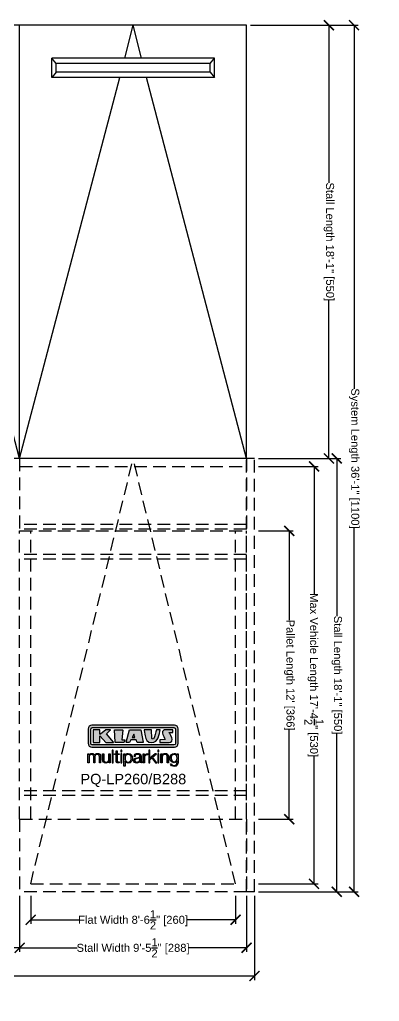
# Model space of a CAD drawing. Extents: x -210816 to 22943, y 10566 to 41486.
# Drawn here: x 20607.6 to 20787.3, y 20954.2 to 21444.8 of the extents above; entities that cross this region are included whole.
import ezdxf

# ---------------------------------------------------------------- set-up
doc = ezdxf.new("R2010")
doc.units = 0
doc.header["$MEASUREMENT"] = 0
doc.linetypes.add('DASHED', pattern=[0.2067, 0.1654, -0.0413])
doc.linetypes.add('HIDDEN', pattern=[9.525, 6.35, -3.175])
doc.layers.get('0').update_dxf_attribs({"linetype": 'CONTINUOUS'})
doc.layers.get('DEFPOINTS').update_dxf_attribs({"linetype": 'CONTINUOUS'})
for name, color, linetype in [('DIM', 6, 'CONTINUOUS'), ('KLAUS', 30, 'CONTINUOUS'), ('LOGO', 7, 'CONTINUOUS')]:
    doc.layers.add(name, color=color, linetype=linetype)
doc.styles.get("Standard").update_dxf_attribs({"font": 'arial.ttf'})
doc.dimstyles.get("Standard").update_dxf_attribs({"dimtxt": 5, "dimasz": 5, "dimexe": 2, "dimexo": 2, "dimgap": 0.09, "dimtad": 0, "dimtih": 1, "dimtoh": 1, "dimdec": 1, "dimzin": 0, "dimdsep": 46, "dimlunit": 4, "dimtxsty": 'Standard', "dimblk": 'ARCHTICK', "dimcen": -0.09, "dimadec": 0, "dimazin": 0, "dimtfac": 1, "dimtdec": 4, "dimtofl": 0, "dimtmove": 0, "dimatfit": 3, "dimldrblk": 'ARCHTICK', "dimfxl": 1, "dimtolj": 1, "dimtzin": 0, "dimarcsym": 0})

# ---------------------------------------------------------------- blocks, each defined once
blk = doc.blocks.new('KLAUS')
at = {"layer": 'LOGO'}
h = blk.add_hatch(color=8, dxfattribs=at)
h.dxf.hatch_style = 2
edge = h.paths.add_edge_path()
edge.add_spline(control_points=[(3.6, 29.09), (2.88, 29.09), (2.3, 28.51), (2.3, 27.8), (2.3, 27.8), (2.3, 16.11), (2.3, 16.11), (2.3, 15.39), (2.88, 14.81), (3.6, 14.81), (3.6, 14.81), (71.16, 14.81), (71.16, 14.81), (71.88, 14.81), (72.46, 15.39), (72.46, 16.11), (72.46, 16.11), (72.46, 27.8), (72.46, 27.8), (72.46, 28.51), (71.88, 29.09), (71.16, 29.09), (71.16, 29.09), (3.6, 29.09), (3.6, 29.09), (3.6, 29.09), (3.6, 29.09), (3.6, 29.09)], knot_values=[0, 0, 0, 0, 1, 1, 1, 2, 2, 2, 3, 3, 3, 4, 4, 4, 5, 5, 5, 6, 6, 6, 7, 7, 7, 8, 8, 8, 9, 9, 9, 9], degree=3, periodic=0)
edge = h.paths.add_edge_path()
edge.add_spline(control_points=[(3.35, 31.23), (3.35, 31.23), (71.47, 31.23), (71.47, 31.23), (73.26, 31.23), (74.71, 29.77), (74.71, 27.99), (74.71, 27.99), (74.71, 16.17), (74.71, 16.17), (74.71, 14.38), (73.26, 12.93), (71.47, 12.93), (71.47, 12.93), (3.35, 12.93), (3.35, 12.93), (1.56, 12.93), (0.11, 14.38), (0.11, 16.17), (0.11, 16.17), (0.11, 27.99), (0.11, 27.99), (0.11, 29.77), (1.56, 31.23), (3.35, 31.23), (3.35, 31.23), (3.35, 31.23), (3.35, 31.23)], knot_values=[0, 0, 0, 0, 1, 1, 1, 2, 2, 2, 3, 3, 3, 4, 4, 4, 5, 5, 5, 6, 6, 6, 7, 7, 7, 8, 8, 8, 9, 9, 9, 9], degree=3, periodic=0)
h = blk.add_hatch(color=8, dxfattribs=at)
h.dxf.hatch_style = 2
edge = h.paths.add_edge_path()
edge.add_spline(control_points=[(4.5, 27.33), (4.5, 27.33), (9.7, 27.33), (9.7, 27.33), (9.84, 27.33), (9.96, 27.22), (9.96, 27.08), (9.96, 27.08), (9.96, 23.69), (9.96, 23.69), (9.96, 23.69), (9.94, 23.64), (10.04, 23.59), (10.14, 23.53), (10.2, 23.57), (10.2, 23.57), (10.2, 23.57), (10.51, 23.75), (10.51, 23.75), (10.51, 23.75), (14.94, 27.33), (14.94, 27.33), (14.94, 27.33), (18.41, 27.33), (18.41, 27.33), (18.41, 27.33), (18.49, 27.33), (18.56, 27.2), (18.65, 27.04), (18.53, 26.91), (18.53, 26.91), (18.53, 26.91), (15.49, 24.11), (15.49, 24.11), (15.49, 24.11), (21.14, 17.06), (21.14, 17.06), (21.14, 17.06), (21.13, 16.91), (21.13, 16.91), (21.08, 16.84), (20.99, 16.82), (20.99, 16.82), (20.99, 16.82), (14.7, 16.82), (14.7, 16.82), (14.7, 16.82), (10.26, 22.17), (10.26, 22.17), (10.26, 22.17), (10.19, 22.24), (10.08, 22.21), (9.97, 22.18), (9.96, 22.11), (9.96, 22.11), (9.96, 22.11), (9.96, 17.08), (9.96, 17.08), (9.96, 16.94), (9.84, 16.82), (9.7, 16.82), (9.7, 16.82), (4.5, 16.82), (4.5, 16.82), (4.36, 16.82), (4.25, 16.94), (4.25, 17.08), (4.25, 17.08), (4.25, 27.08), (4.25, 27.08), (4.25, 27.22), (4.36, 27.33), (4.5, 27.33), (4.5, 27.33), (4.5, 27.33), (4.5, 27.33)], knot_values=[0, 0, 0, 0, 1, 1, 1, 2, 2, 2, 3, 3, 3, 4, 4, 4, 5, 5, 5, 6, 6, 6, 7, 7, 7, 8, 8, 8, 9, 9, 9, 10, 10, 10, 11, 11, 11, 12, 12, 12, 13, 13, 13, 14, 14, 14, 15, 15, 15, 16, 16, 16, 17, 17, 17, 18, 18, 18, 19, 19, 19, 20, 20, 20, 21, 21, 21, 22, 22, 22, 23, 23, 23, 24, 24, 24, 25, 25, 25, 25], degree=3, periodic=0)
h = blk.add_hatch(color=8, dxfattribs=at)
h.dxf.hatch_style = 2
h.paths.add_polyline_path([(22.42, 17.06), (21.97, 27.15), (22.24, 27.33), (28.55, 27.33), (28.86, 26.97), (28.01, 19.08), (30.26, 19.07), (30.44, 18.95), (30.08, 16.95), (29.49, 16.82), (22.6, 16.82)])
h = blk.add_hatch(color=8, dxfattribs=at)
h.paths.add_polyline_path([(36.52, 21.01), (38.93, 21.01), (37.87, 23.57)])
h.paths.add_polyline_path([(34.52, 27.33), (43.65, 27.33), (45.76, 16.94), (45.57, 16.82), (40.83, 16.82), (39.89, 18.95), (35.42, 18.95), (34.27, 16.82), (31.78, 16.82), (31.66, 17)])
h = blk.add_hatch(color=8, dxfattribs=at)
h.dxf.hatch_style = 2
edge = h.paths.add_edge_path()
edge.add_spline(control_points=[(52.69, 27.32), (52.69, 27.32), (52.88, 20.14), (52.88, 20.14), (53.01, 19.89), (53.2, 19.77), (53.43, 19.71), (53.91, 19.59), (54.43, 19.57), (54.64, 20.03), (55.23, 21.34), (56.27, 25.45), (56.6, 27.33), (56.6, 27.33), (59.77, 27.33), (59.77, 27.33), (58.77, 23.9), (58.56, 16.82), (52.63, 16.76), (48.72, 16.72), (48.01, 19.35), (47.27, 22.24), (46.89, 23.68), (46.54, 27.33), (46.54, 27.33), (46.54, 27.33), (52.69, 27.32), (52.69, 27.32), (52.69, 27.32), (52.69, 27.32), (52.69, 27.32)], knot_values=[0, 0, 0, 0, 1, 1, 1, 2, 2, 2, 3, 3, 3, 4, 4, 4, 5, 5, 5, 6, 6, 6, 7, 7, 7, 8, 8, 8, 9, 9, 9, 10, 10, 10, 10], degree=3, periodic=0)
h = blk.add_hatch(color=8, dxfattribs=at)
h.dxf.hatch_style = 2
edge = h.paths.add_edge_path()
edge.add_spline(control_points=[(64.46, 27.33), (64.46, 27.33), (70.31, 27.33), (70.31, 27.33), (70.31, 26.52), (70.31, 26.02), (70.31, 25.12), (70.31, 25.12), (67.3, 25.12), (67.3, 25.12), (67.24, 25.04), (67.25, 25.11), (67.25, 24.91), (67.25, 24.88), (69.73, 20.38), (69.73, 19.57), (69.73, 16.4), (67.22, 16.81), (65.9, 16.82), (65.9, 16.82), (59.59, 16.82), (59.59, 16.82), (59.59, 17.76), (59.59, 18.23), (59.59, 19.14), (59.59, 19.14), (63.75, 19.14), (63.75, 19.14), (63.82, 19.22), (63.81, 19.11), (63.81, 19.31), (63.81, 20.32), (61.58, 23.06), (61.58, 24.63), (61.58, 26.33), (62.83, 27.34), (64.46, 27.33), (64.46, 27.33), (64.46, 27.33), (64.46, 27.33)], knot_values=[0, 0, 0, 0, 1, 1, 1, 2, 2, 2, 3, 3, 3, 4, 4, 4, 5, 5, 5, 6, 6, 6, 7, 7, 7, 8, 8, 8, 9, 9, 9, 10, 10, 10, 11, 11, 11, 12, 12, 12, 13, 13, 13, 13], degree=3, periodic=0)
h = blk.add_hatch(color=30, dxfattribs=at)
h.dxf.hatch_style = 2
h.paths.add_polyline_path([(20.07, 0), (20.99, 0), (20.99, 10.45), (20.07, 10.45)])
h = blk.add_hatch(color=30, dxfattribs=at)
h.dxf.hatch_style = 2
edge = h.paths.add_edge_path()
edge.add_spline(control_points=[(24.22, 9.82), (24.22, 9.82), (23.3, 9.82), (23.3, 9.82), (23.3, 9.82), (23.3, 7.55), (23.3, 7.55), (23.3, 7.55), (21.98, 7.55), (21.98, 7.55), (21.98, 7.55), (21.98, 6.78), (21.98, 6.78), (21.98, 6.78), (23.3, 6.78), (23.3, 6.78), (23.3, 6.78), (23.3, 1.61), (23.3, 1.61), (23.28, 0.32), (23.71, -0.09), (24.94, -0.09), (25.22, -0.09), (25.48, -0.06), (25.76, -0.06), (25.76, -0.06), (25.76, 0.73), (25.76, 0.73), (25.5, 0.7), (25.23, 0.69), (24.97, 0.69), (24.31, 0.73), (24.22, 1.08), (24.22, 1.68), (24.22, 1.68), (24.22, 6.78), (24.22, 6.78), (24.22, 6.78), (25.76, 6.78), (25.76, 6.78), (25.76, 6.78), (25.76, 7.55), (25.76, 7.55), (25.76, 7.55), (24.22, 7.55), (24.22, 7.55), (24.22, 7.55), (24.22, 9.82), (24.22, 9.82), (24.22, 9.82), (24.22, 9.82), (24.22, 9.82)], knot_values=[0, 0, 0, 0, 1, 1, 1, 2, 2, 2, 3, 3, 3, 4, 4, 4, 5, 5, 5, 6, 6, 6, 7, 7, 7, 8, 8, 8, 9, 9, 9, 10, 10, 10, 11, 11, 11, 12, 12, 12, 13, 13, 13, 14, 14, 14, 15, 15, 15, 16, 16, 16, 17, 17, 17, 17], degree=3, periodic=0)
h = blk.add_hatch(color=30, dxfattribs=at)
h.paths.add_polyline_path([(27.1, 0), (28.03, 0), (28.03, 7.55), (27.1, 7.55)])
h.paths.add_polyline_path([(27.1, 8.98), (28.03, 8.98), (28.03, 10.45), (27.1, 10.45)])
h = blk.add_hatch(color=30, dxfattribs=at)
h.dxf.hatch_style = 2
h.paths.add_polyline_path([(50.4, 0), (51.32, 0), (51.32, 2.87), (52.82, 4.11), (55.8, 0), (56.96, 0), (53.52, 4.76), (56.74, 7.55), (55.51, 7.55), (51.32, 3.89), (51.32, 10.45), (50.4, 10.45)])
h = blk.add_hatch(color=30, dxfattribs=at)
h.paths.add_polyline_path([(57.74, 0), (58.66, 0), (58.66, 7.55), (57.74, 7.55)])
h.paths.add_polyline_path([(57.74, 8.98), (58.66, 8.98), (58.66, 10.45), (57.74, 10.45)])
h = blk.add_hatch(color=30, dxfattribs=at)
h.dxf.hatch_style = 2
edge = h.paths.add_edge_path()
edge.add_spline(control_points=[(0, 0), (0, 0), (0.92, 0), (0.92, 0), (0.92, 0), (0.92, 4.22), (0.92, 4.22), (0.94, 5.8), (1.58, 7), (3.18, 7), (4.35, 7), (4.77, 6.15), (4.76, 5.12), (4.76, 5.12), (4.76, 0), (4.76, 0), (4.76, 0), (5.68, 0), (5.68, 0), (5.68, 0), (5.68, 4.27), (5.68, 4.27), (5.68, 5.68), (6.14, 7), (7.73, 7), (9.05, 7), (9.52, 6.32), (9.52, 5.08), (9.52, 5.08), (9.52, 0), (9.52, 0), (9.52, 0), (10.44, 0), (10.44, 0), (10.44, 0), (10.44, 5.12), (10.44, 5.12), (10.44, 6.91), (9.59, 7.77), (7.94, 7.77), (6.94, 7.77), (5.99, 7.29), (5.54, 6.3), (5.26, 7.29), (4.36, 7.77), (3.37, 7.77), (2.17, 7.77), (1.38, 7.19), (0.89, 6.28), (0.89, 6.28), (0.85, 6.28), (0.85, 6.28), (0.85, 6.28), (0.85, 7.55), (0.85, 7.55), (0.85, 7.55), (0, 7.55), (0, 7.55), (0, 7.55), (0, 0), (0, 0), (0, 0), (0, 0), (0, 0)], knot_values=[0, 0, 0, 0, 1, 1, 1, 2, 2, 2, 3, 3, 3, 4, 4, 4, 5, 5, 5, 6, 6, 6, 7, 7, 7, 8, 8, 8, 9, 9, 9, 10, 10, 10, 11, 11, 11, 12, 12, 12, 13, 13, 13, 14, 14, 14, 15, 15, 15, 16, 16, 16, 17, 17, 17, 18, 18, 18, 19, 19, 19, 20, 20, 20, 21, 21, 21, 21], degree=3, periodic=0)
h = blk.add_hatch(color=30, dxfattribs=at)
h.dxf.hatch_style = 2
edge = h.paths.add_edge_path()
edge.add_spline(control_points=[(18.31, 7.55), (18.31, 7.55), (17.39, 7.55), (17.39, 7.55), (17.39, 7.55), (17.39, 3.59), (17.39, 3.59), (17.39, 2.05), (16.7, 0.56), (15.12, 0.56), (13.66, 0.56), (13.15, 1.27), (13.1, 2.64), (13.1, 2.64), (13.1, 7.55), (13.1, 7.55), (13.1, 7.55), (12.18, 7.55), (12.18, 7.55), (12.18, 7.55), (12.18, 2.65), (12.18, 2.65), (12.18, 0.89), (12.93, -0.22), (14.83, -0.22), (15.96, -0.22), (16.95, 0.35), (17.44, 1.36), (17.44, 1.36), (17.47, 1.36), (17.47, 1.36), (17.47, 1.36), (17.47, 0), (17.47, 0), (17.47, 0), (18.31, 0), (18.31, 0), (18.31, 0), (18.31, 7.55), (18.31, 7.55), (18.31, 7.55), (18.31, 7.55), (18.31, 7.55)], knot_values=[0, 0, 0, 0, 1, 1, 1, 2, 2, 2, 3, 3, 3, 4, 4, 4, 5, 5, 5, 6, 6, 6, 7, 7, 7, 8, 8, 8, 9, 9, 9, 10, 10, 10, 11, 11, 11, 12, 12, 12, 13, 13, 13, 14, 14, 14, 14], degree=3, periodic=0)
h = blk.add_hatch(color=30, dxfattribs=at)
edge = h.paths.add_edge_path()
edge.add_spline(control_points=[(35.84, 3.78), (35.84, 2.21), (35.12, 0.56), (33.37, 0.56), (31.4, 0.56), (30.72, 2.21), (30.72, 3.78), (30.72, 5.49), (31.33, 7), (33.37, 7), (35.12, 7), (35.84, 5.34), (35.84, 3.78), (35.84, 3.78), (35.84, 3.78), (35.84, 3.78)], knot_values=[0, 0, 0, 0, 1, 1, 1, 2, 2, 2, 3, 3, 3, 4, 4, 4, 5, 5, 5, 5], degree=3, periodic=0)
edge = h.paths.add_edge_path()
edge.add_spline(control_points=[(29.79, -2.8), (29.79, -2.8), (30.72, -2.8), (30.72, -2.8), (30.72, -2.8), (30.72, 1.43), (30.72, 1.43), (30.72, 1.43), (30.74, 1.43), (30.74, 1.43), (31.14, 0.35), (32.24, -0.22), (33.37, -0.22), (35.66, -0.22), (36.76, 1.64), (36.76, 3.78), (36.76, 5.91), (35.66, 7.77), (33.37, 7.77), (32.15, 7.77), (31.1, 7.14), (30.67, 6.12), (30.67, 6.12), (30.64, 6.12), (30.64, 6.12), (30.64, 6.12), (30.64, 7.55), (30.64, 7.55), (30.64, 7.55), (29.79, 7.55), (29.79, 7.55), (29.79, 7.55), (29.79, -2.8), (29.79, -2.8), (29.79, -2.8), (29.79, -2.8), (29.79, -2.8)], knot_values=[0, 0, 0, 0, 1, 1, 1, 2, 2, 2, 3, 3, 3, 4, 4, 4, 5, 5, 5, 6, 6, 6, 7, 7, 7, 8, 8, 8, 9, 9, 9, 10, 10, 10, 11, 11, 11, 12, 12, 12, 12], degree=3, periodic=0)
h = blk.add_hatch(color=30, dxfattribs=at)
edge = h.paths.add_edge_path()
edge.add_spline(control_points=[(43.03, 2.93), (43.04, 1.45), (41.8, 0.56), (40.39, 0.56), (39.53, 0.56), (38.71, 1.13), (38.71, 2.05), (38.71, 3.53), (40.66, 3.51), (42.22, 3.79), (42.47, 3.84), (42.88, 3.91), (43, 4.13), (43, 4.13), (43.03, 4.13), (43.03, 4.13), (43.03, 4.13), (43.03, 2.93), (43.03, 2.93), (43.03, 2.93), (43.03, 2.93), (43.03, 2.93)], knot_values=[0, 0, 0, 0, 1, 1, 1, 2, 2, 2, 3, 3, 3, 4, 4, 4, 5, 5, 5, 6, 6, 6, 7, 7, 7, 7], degree=3, periodic=0)
edge = h.paths.add_edge_path()
edge.add_spline(control_points=[(39.03, 5.24), (39.06, 6.47), (39.91, 7), (41.05, 7), (42.14, 7), (43.03, 6.69), (43.03, 5.45), (43.03, 4.61), (42.6, 4.51), (41.84, 4.42), (39.85, 4.19), (37.79, 4.11), (37.79, 1.99), (37.79, 0.47), (38.93, -0.22), (40.32, -0.22), (41.77, -0.22), (42.43, 0.34), (43.07, 1.32), (43.07, 1.32), (43.1, 1.32), (43.1, 1.32), (43.1, 0.53), (43.25, 0), (44.19, 0), (44.43, 0), (44.58, 0.01), (44.79, 0.06), (44.79, 0.06), (44.79, 0.83), (44.79, 0.83), (44.71, 0.81), (44.6, 0.78), (44.49, 0.78), (44.13, 0.78), (43.95, 0.98), (43.95, 1.33), (43.95, 1.33), (43.95, 5.34), (43.95, 5.34), (43.95, 7.36), (42.5, 7.77), (41.17, 7.77), (39.44, 7.77), (38.2, 7.01), (38.11, 5.24), (38.11, 5.24), (39.03, 5.24), (39.03, 5.24), (39.03, 5.24), (39.03, 5.24), (39.03, 5.24)], knot_values=[0, 0, 0, 0, 1, 1, 1, 2, 2, 2, 3, 3, 3, 4, 4, 4, 5, 5, 5, 6, 6, 6, 7, 7, 7, 8, 8, 8, 9, 9, 9, 10, 10, 10, 11, 11, 11, 12, 12, 12, 13, 13, 13, 14, 14, 14, 15, 15, 15, 16, 16, 16, 17, 17, 17, 17], degree=3, periodic=0)
h = blk.add_hatch(color=30, dxfattribs=at)
h.dxf.hatch_style = 2
edge = h.paths.add_edge_path()
edge.add_spline(control_points=[(45.79, 0), (45.79, 0), (46.71, 0), (46.71, 0), (46.71, 0), (46.71, 4.03), (46.71, 4.03), (46.71, 5.59), (47.85, 6.82), (49.52, 6.73), (49.52, 6.73), (49.52, 7.66), (49.52, 7.66), (48.16, 7.72), (47.14, 7), (46.67, 5.78), (46.67, 5.78), (46.64, 5.78), (46.64, 5.78), (46.64, 5.78), (46.64, 7.55), (46.64, 7.55), (46.64, 7.55), (45.79, 7.55), (45.79, 7.55), (45.79, 7.55), (45.79, 0), (45.79, 0), (45.79, 0), (45.79, 0), (45.79, 0)], knot_values=[0, 0, 0, 0, 1, 1, 1, 2, 2, 2, 3, 3, 3, 4, 4, 4, 5, 5, 5, 6, 6, 6, 7, 7, 7, 8, 8, 8, 9, 9, 9, 10, 10, 10, 10], degree=3, periodic=0)
h = blk.add_hatch(color=30, dxfattribs=at)
h.dxf.hatch_style = 2
edge = h.paths.add_edge_path()
edge.add_spline(control_points=[(60.41, 0), (60.41, 0), (61.33, 0), (61.33, 0), (61.33, 0), (61.33, 4.41), (61.33, 4.41), (61.36, 5.89), (62.24, 7), (63.7, 7), (65.2, 7), (65.62, 6.02), (65.62, 4.71), (65.62, 4.71), (65.62, 0), (65.62, 0), (65.62, 0), (66.54, 0), (66.54, 0), (66.54, 0), (66.54, 4.86), (66.54, 4.86), (66.54, 6.66), (65.9, 7.77), (63.78, 7.77), (62.71, 7.77), (61.7, 7.16), (61.36, 6.25), (61.36, 6.25), (61.33, 6.25), (61.33, 6.25), (61.33, 6.25), (61.33, 7.55), (61.33, 7.55), (61.33, 7.55), (60.41, 7.55), (60.41, 7.55), (60.41, 7.55), (60.41, 0), (60.41, 0), (60.41, 0), (60.41, 0), (60.41, 0)], knot_values=[0, 0, 0, 0, 1, 1, 1, 2, 2, 2, 3, 3, 3, 4, 4, 4, 5, 5, 5, 6, 6, 6, 7, 7, 7, 8, 8, 8, 9, 9, 9, 10, 10, 10, 11, 11, 11, 12, 12, 12, 13, 13, 13, 14, 14, 14, 14], degree=3, periodic=0)
h = blk.add_hatch(color=30, dxfattribs=at)
edge = h.paths.add_edge_path()
edge.add_spline(control_points=[(71.32, 0.86), (69.62, 0.86), (68.83, 2.34), (68.83, 3.86), (68.83, 5.43), (69.56, 7), (71.32, 7), (73.06, 7), (73.75, 5.34), (73.75, 3.86), (73.75, 2.33), (72.91, 0.86), (71.32, 0.86), (71.32, 0.86), (71.32, 0.86), (71.32, 0.86)], knot_values=[0, 0, 0, 0, 1, 1, 1, 2, 2, 2, 3, 3, 3, 4, 4, 4, 5, 5, 5, 5], degree=3, periodic=0)
edge = h.paths.add_edge_path()
edge.add_spline(control_points=[(74.67, 7.55), (74.67, 7.55), (73.75, 7.55), (73.75, 7.55), (73.75, 7.55), (73.75, 6.25), (73.75, 6.25), (73.75, 6.25), (73.72, 6.25), (73.72, 6.25), (73.35, 7.09), (72.41, 7.77), (71.32, 7.77), (69.13, 7.77), (67.9, 6.05), (67.9, 3.97), (67.9, 1.82), (68.9, 0.09), (71.32, 0.09), (72.4, 0.09), (73.29, 0.72), (73.72, 1.64), (73.72, 1.64), (73.75, 1.64), (73.75, 1.64), (73.75, 1.64), (73.75, 0.61), (73.75, 0.61), (73.75, -1.23), (73.01, -2.24), (71.32, -2.24), (70.29, -2.24), (69.31, -1.85), (69.1, -0.73), (69.1, -0.73), (68.18, -0.73), (68.18, -0.73), (68.31, -2.34), (69.81, -3.02), (71.32, -3.02), (73.79, -3.02), (74.65, -1.64), (74.67, 0.61), (74.67, 0.61), (74.67, 7.55), (74.67, 7.55), (74.67, 7.55), (74.67, 7.55), (74.67, 7.55)], knot_values=[0, 0, 0, 0, 1, 1, 1, 2, 2, 2, 3, 3, 3, 4, 4, 4, 5, 5, 5, 6, 6, 6, 7, 7, 7, 8, 8, 8, 9, 9, 9, 10, 10, 10, 11, 11, 11, 12, 12, 12, 13, 13, 13, 14, 14, 14, 15, 15, 15, 16, 16, 16, 16], degree=3, periodic=0)
for points in [[(22.42, 17.06), (21.97, 27.15), (22.24, 27.33), (28.55, 27.33), (28.86, 26.97), (28.01, 19.08), (30.26, 19.07), (30.44, 18.95), (30.08, 16.95), (29.49, 16.82), (22.6, 16.82), (22.42, 17.06), (22.42, 17.06)], [(34.52, 27.33), (43.65, 27.33), (45.76, 16.94), (45.57, 16.82), (40.83, 16.82), (39.89, 18.95), (35.42, 18.95), (34.27, 16.82), (31.78, 16.82), (31.66, 17), (34.52, 27.33), (34.52, 27.33)], [(36.52, 21.01), (38.93, 21.01), (37.87, 23.57), (36.52, 21.01), (36.52, 21.01)], [(20.07, 0), (20.99, 0), (20.99, 10.45), (20.07, 10.45), (20.07, 0), (20.07, 0)], [(27.1, 8.98), (28.03, 8.98), (28.03, 10.45), (27.1, 10.45), (27.1, 8.98), (27.1, 8.98)], [(50.4, 0), (51.32, 0), (51.32, 2.87), (52.82, 4.11), (55.8, 0), (56.96, 0), (53.52, 4.76), (56.74, 7.55), (55.51, 7.55), (51.32, 3.89), (51.32, 10.45), (50.4, 10.45), (50.4, 0), (50.4, 0)], [(57.74, 8.98), (58.66, 8.98), (58.66, 10.45), (57.74, 10.45), (57.74, 8.98), (57.74, 8.98)], [(27.1, 0), (28.03, 0), (28.03, 7.55), (27.1, 7.55), (27.1, 0), (27.1, 0)], [(57.74, 0), (58.66, 0), (58.66, 7.55), (57.74, 7.55), (57.74, 0), (57.74, 0)]]:
    blk.add_lwpolyline(points, dxfattribs=at)
for points, knots in [([(3.35, 31.23), (3.35, 31.23), (71.47, 31.23), (71.47, 31.23), (73.26, 31.23), (74.71, 29.77), (74.71, 27.99), (74.71, 27.99), (74.71, 16.17), (74.71, 16.17), (74.71, 14.38), (73.26, 12.93), (71.47, 12.93), (71.47, 12.93), (3.35, 12.93), (3.35, 12.93), (1.56, 12.93), (0.11, 14.38), (0.11, 16.17), (0.11, 16.17), (0.11, 27.99), (0.11, 27.99), (0.11, 29.77), (1.56, 31.23), (3.35, 31.23), (3.35, 31.23), (3.35, 31.23), (3.35, 31.23)], [0, 0, 0, 0, 1, 1, 1, 2, 2, 2, 3, 3, 3, 4, 4, 4, 5, 5, 5, 6, 6, 6, 7, 7, 7, 8, 8, 8, 9, 9, 9, 9]), ([(3.6, 29.09), (2.88, 29.09), (2.3, 28.51), (2.3, 27.8), (2.3, 27.8), (2.3, 16.11), (2.3, 16.11), (2.3, 15.39), (2.88, 14.81), (3.6, 14.81), (3.6, 14.81), (71.16, 14.81), (71.16, 14.81), (71.88, 14.81), (72.46, 15.39), (72.46, 16.11), (72.46, 16.11), (72.46, 27.8), (72.46, 27.8), (72.46, 28.51), (71.88, 29.09), (71.16, 29.09), (71.16, 29.09), (3.6, 29.09), (3.6, 29.09), (3.6, 29.09), (3.6, 29.09), (3.6, 29.09)], [0, 0, 0, 0, 1, 1, 1, 2, 2, 2, 3, 3, 3, 4, 4, 4, 5, 5, 5, 6, 6, 6, 7, 7, 7, 8, 8, 8, 9, 9, 9, 9]), ([(4.5, 27.33), (4.5, 27.33), (9.7, 27.33), (9.7, 27.33), (9.84, 27.33), (9.96, 27.22), (9.96, 27.08), (9.96, 27.08), (9.96, 23.69), (9.96, 23.69), (9.96, 23.69), (9.94, 23.64), (10.04, 23.59), (10.14, 23.53), (10.2, 23.57), (10.2, 23.57), (10.2, 23.57), (10.51, 23.75), (10.51, 23.75), (10.51, 23.75), (14.94, 27.33), (14.94, 27.33), (14.94, 27.33), (18.41, 27.33), (18.41, 27.33), (18.41, 27.33), (18.49, 27.33), (18.56, 27.2), (18.65, 27.04), (18.53, 26.91), (18.53, 26.91), (18.53, 26.91), (15.49, 24.11), (15.49, 24.11), (15.49, 24.11), (21.14, 17.06), (21.14, 17.06), (21.14, 17.06), (21.13, 16.91), (21.13, 16.91), (21.08, 16.84), (20.99, 16.82), (20.99, 16.82), (20.99, 16.82), (14.7, 16.82), (14.7, 16.82), (14.7, 16.82), (10.26, 22.17), (10.26, 22.17), (10.26, 22.17), (10.19, 22.24), (10.08, 22.21), (9.97, 22.18), (9.96, 22.11), (9.96, 22.11), (9.96, 22.11), (9.96, 17.08), (9.96, 17.08), (9.96, 16.94), (9.84, 16.82), (9.7, 16.82), (9.7, 16.82), (4.5, 16.82), (4.5, 16.82), (4.36, 16.82), (4.25, 16.94), (4.25, 17.08), (4.25, 17.08), (4.25, 27.08), (4.25, 27.08), (4.25, 27.22), (4.36, 27.33), (4.5, 27.33), (4.5, 27.33), (4.5, 27.33), (4.5, 27.33)], [0, 0, 0, 0, 1, 1, 1, 2, 2, 2, 3, 3, 3, 4, 4, 4, 5, 5, 5, 6, 6, 6, 7, 7, 7, 8, 8, 8, 9, 9, 9, 10, 10, 10, 11, 11, 11, 12, 12, 12, 13, 13, 13, 14, 14, 14, 15, 15, 15, 16, 16, 16, 17, 17, 17, 18, 18, 18, 19, 19, 19, 20, 20, 20, 21, 21, 21, 22, 22, 22, 23, 23, 23, 24, 24, 24, 25, 25, 25, 25]), ([(52.69, 27.32), (52.69, 27.32), (52.88, 20.14), (52.88, 20.14), (53.01, 19.89), (53.2, 19.77), (53.43, 19.71), (53.91, 19.59), (54.43, 19.57), (54.64, 20.03), (55.23, 21.34), (56.27, 25.45), (56.6, 27.33), (56.6, 27.33), (59.77, 27.33), (59.77, 27.33), (58.77, 23.9), (58.56, 16.82), (52.63, 16.76), (48.72, 16.72), (48.01, 19.35), (47.27, 22.24), (46.89, 23.68), (46.54, 27.33), (46.54, 27.33), (46.54, 27.33), (52.69, 27.32), (52.69, 27.32), (52.69, 27.32), (52.69, 27.32), (52.69, 27.32)], [0, 0, 0, 0, 1, 1, 1, 2, 2, 2, 3, 3, 3, 4, 4, 4, 5, 5, 5, 6, 6, 6, 7, 7, 7, 8, 8, 8, 9, 9, 9, 10, 10, 10, 10]), ([(64.46, 27.33), (64.46, 27.33), (70.31, 27.33), (70.31, 27.33), (70.31, 26.52), (70.31, 26.02), (70.31, 25.12), (70.31, 25.12), (67.3, 25.12), (67.3, 25.12), (67.24, 25.04), (67.25, 25.11), (67.25, 24.91), (67.25, 24.88), (69.73, 20.38), (69.73, 19.57), (69.73, 16.4), (67.22, 16.81), (65.9, 16.82), (65.9, 16.82), (59.59, 16.82), (59.59, 16.82), (59.59, 17.76), (59.59, 18.23), (59.59, 19.14), (59.59, 19.14), (63.75, 19.14), (63.75, 19.14), (63.82, 19.22), (63.81, 19.11), (63.81, 19.31), (63.81, 20.32), (61.58, 23.06), (61.58, 24.63), (61.58, 26.33), (62.83, 27.34), (64.46, 27.33), (64.46, 27.33), (64.46, 27.33), (64.46, 27.33)], [0, 0, 0, 0, 1, 1, 1, 2, 2, 2, 3, 3, 3, 4, 4, 4, 5, 5, 5, 6, 6, 6, 7, 7, 7, 8, 8, 8, 9, 9, 9, 10, 10, 10, 11, 11, 11, 12, 12, 12, 13, 13, 13, 13]), ([(24.22, 9.82), (24.22, 9.82), (23.3, 9.82), (23.3, 9.82), (23.3, 9.82), (23.3, 7.55), (23.3, 7.55), (23.3, 7.55), (21.98, 7.55), (21.98, 7.55), (21.98, 7.55), (21.98, 6.78), (21.98, 6.78), (21.98, 6.78), (23.3, 6.78), (23.3, 6.78), (23.3, 6.78), (23.3, 1.61), (23.3, 1.61), (23.28, 0.32), (23.71, -0.09), (24.94, -0.09), (25.22, -0.09), (25.48, -0.06), (25.76, -0.06), (25.76, -0.06), (25.76, 0.73), (25.76, 0.73), (25.5, 0.7), (25.23, 0.69), (24.97, 0.69), (24.31, 0.73), (24.22, 1.08), (24.22, 1.68), (24.22, 1.68), (24.22, 6.78), (24.22, 6.78), (24.22, 6.78), (25.76, 6.78), (25.76, 6.78), (25.76, 6.78), (25.76, 7.55), (25.76, 7.55), (25.76, 7.55), (24.22, 7.55), (24.22, 7.55), (24.22, 7.55), (24.22, 9.82), (24.22, 9.82), (24.22, 9.82), (24.22, 9.82), (24.22, 9.82)], [0, 0, 0, 0, 1, 1, 1, 2, 2, 2, 3, 3, 3, 4, 4, 4, 5, 5, 5, 6, 6, 6, 7, 7, 7, 8, 8, 8, 9, 9, 9, 10, 10, 10, 11, 11, 11, 12, 12, 12, 13, 13, 13, 14, 14, 14, 15, 15, 15, 16, 16, 16, 17, 17, 17, 17]), ([(0, 0), (0, 0), (0.92, 0), (0.92, 0), (0.92, 0), (0.92, 4.22), (0.92, 4.22), (0.94, 5.8), (1.58, 7), (3.18, 7), (4.35, 7), (4.77, 6.15), (4.76, 5.12), (4.76, 5.12), (4.76, 0), (4.76, 0), (4.76, 0), (5.68, 0), (5.68, 0), (5.68, 0), (5.68, 4.27), (5.68, 4.27), (5.68, 5.68), (6.14, 7), (7.73, 7), (9.05, 7), (9.52, 6.32), (9.52, 5.08), (9.52, 5.08), (9.52, 0), (9.52, 0), (9.52, 0), (10.44, 0), (10.44, 0), (10.44, 0), (10.44, 5.12), (10.44, 5.12), (10.44, 6.91), (9.59, 7.77), (7.94, 7.77), (6.94, 7.77), (5.99, 7.29), (5.54, 6.3), (5.26, 7.29), (4.36, 7.77), (3.37, 7.77), (2.17, 7.77), (1.38, 7.19), (0.89, 6.28), (0.89, 6.28), (0.85, 6.28), (0.85, 6.28), (0.85, 6.28), (0.85, 7.55), (0.85, 7.55), (0.85, 7.55), (0, 7.55), (0, 7.55), (0, 7.55), (0, 0), (0, 0), (0, 0), (0, 0), (0, 0)], [0, 0, 0, 0, 1, 1, 1, 2, 2, 2, 3, 3, 3, 4, 4, 4, 5, 5, 5, 6, 6, 6, 7, 7, 7, 8, 8, 8, 9, 9, 9, 10, 10, 10, 11, 11, 11, 12, 12, 12, 13, 13, 13, 14, 14, 14, 15, 15, 15, 16, 16, 16, 17, 17, 17, 18, 18, 18, 19, 19, 19, 20, 20, 20, 21, 21, 21, 21]), ([(18.31, 7.55), (18.31, 7.55), (17.39, 7.55), (17.39, 7.55), (17.39, 7.55), (17.39, 3.59), (17.39, 3.59), (17.39, 2.05), (16.7, 0.56), (15.12, 0.56), (13.66, 0.56), (13.15, 1.27), (13.1, 2.64), (13.1, 2.64), (13.1, 7.55), (13.1, 7.55), (13.1, 7.55), (12.18, 7.55), (12.18, 7.55), (12.18, 7.55), (12.18, 2.65), (12.18, 2.65), (12.18, 0.89), (12.93, -0.22), (14.83, -0.22), (15.96, -0.22), (16.95, 0.35), (17.44, 1.36), (17.44, 1.36), (17.47, 1.36), (17.47, 1.36), (17.47, 1.36), (17.47, 0), (17.47, 0), (17.47, 0), (18.31, 0), (18.31, 0), (18.31, 0), (18.31, 7.55), (18.31, 7.55), (18.31, 7.55), (18.31, 7.55), (18.31, 7.55)], [0, 0, 0, 0, 1, 1, 1, 2, 2, 2, 3, 3, 3, 4, 4, 4, 5, 5, 5, 6, 6, 6, 7, 7, 7, 8, 8, 8, 9, 9, 9, 10, 10, 10, 11, 11, 11, 12, 12, 12, 13, 13, 13, 14, 14, 14, 14]), ([(29.79, -2.8), (29.79, -2.8), (30.72, -2.8), (30.72, -2.8), (30.72, -2.8), (30.72, 1.43), (30.72, 1.43), (30.72, 1.43), (30.74, 1.43), (30.74, 1.43), (31.14, 0.35), (32.24, -0.22), (33.37, -0.22), (35.66, -0.22), (36.76, 1.64), (36.76, 3.78), (36.76, 5.91), (35.66, 7.77), (33.37, 7.77), (32.15, 7.77), (31.1, 7.14), (30.67, 6.12), (30.67, 6.12), (30.64, 6.12), (30.64, 6.12), (30.64, 6.12), (30.64, 7.55), (30.64, 7.55), (30.64, 7.55), (29.79, 7.55), (29.79, 7.55), (29.79, 7.55), (29.79, -2.8), (29.79, -2.8), (29.79, -2.8), (29.79, -2.8), (29.79, -2.8)], [0, 0, 0, 0, 1, 1, 1, 2, 2, 2, 3, 3, 3, 4, 4, 4, 5, 5, 5, 6, 6, 6, 7, 7, 7, 8, 8, 8, 9, 9, 9, 10, 10, 10, 11, 11, 11, 12, 12, 12, 12]), ([(35.84, 3.78), (35.84, 2.21), (35.12, 0.56), (33.37, 0.56), (31.4, 0.56), (30.72, 2.21), (30.72, 3.78), (30.72, 5.49), (31.33, 7), (33.37, 7), (35.12, 7), (35.84, 5.34), (35.84, 3.78), (35.84, 3.78), (35.84, 3.78), (35.84, 3.78)], [0, 0, 0, 0, 1, 1, 1, 2, 2, 2, 3, 3, 3, 4, 4, 4, 5, 5, 5, 5]), ([(39.03, 5.24), (39.06, 6.47), (39.91, 7), (41.05, 7), (42.14, 7), (43.03, 6.69), (43.03, 5.45), (43.03, 4.61), (42.6, 4.51), (41.84, 4.42), (39.85, 4.19), (37.79, 4.11), (37.79, 1.99), (37.79, 0.47), (38.93, -0.22), (40.32, -0.22), (41.77, -0.22), (42.43, 0.34), (43.07, 1.32), (43.07, 1.32), (43.1, 1.32), (43.1, 1.32), (43.1, 0.53), (43.25, 0), (44.19, 0), (44.43, 0), (44.58, 0.01), (44.79, 0.06), (44.79, 0.06), (44.79, 0.83), (44.79, 0.83), (44.71, 0.81), (44.6, 0.78), (44.49, 0.78), (44.13, 0.78), (43.95, 0.98), (43.95, 1.33), (43.95, 1.33), (43.95, 5.34), (43.95, 5.34), (43.95, 7.36), (42.5, 7.77), (41.17, 7.77), (39.44, 7.77), (38.2, 7.01), (38.11, 5.24), (38.11, 5.24), (39.03, 5.24), (39.03, 5.24), (39.03, 5.24), (39.03, 5.24), (39.03, 5.24)], [0, 0, 0, 0, 1, 1, 1, 2, 2, 2, 3, 3, 3, 4, 4, 4, 5, 5, 5, 6, 6, 6, 7, 7, 7, 8, 8, 8, 9, 9, 9, 10, 10, 10, 11, 11, 11, 12, 12, 12, 13, 13, 13, 14, 14, 14, 15, 15, 15, 16, 16, 16, 17, 17, 17, 17]), ([(43.03, 2.93), (43.04, 1.45), (41.8, 0.56), (40.39, 0.56), (39.53, 0.56), (38.71, 1.13), (38.71, 2.05), (38.71, 3.53), (40.66, 3.51), (42.22, 3.79), (42.47, 3.84), (42.88, 3.91), (43, 4.13), (43, 4.13), (43.03, 4.13), (43.03, 4.13), (43.03, 4.13), (43.03, 2.93), (43.03, 2.93), (43.03, 2.93), (43.03, 2.93), (43.03, 2.93)], [0, 0, 0, 0, 1, 1, 1, 2, 2, 2, 3, 3, 3, 4, 4, 4, 5, 5, 5, 6, 6, 6, 7, 7, 7, 7]), ([(45.79, 0), (45.79, 0), (46.71, 0), (46.71, 0), (46.71, 0), (46.71, 4.03), (46.71, 4.03), (46.71, 5.59), (47.85, 6.82), (49.52, 6.73), (49.52, 6.73), (49.52, 7.66), (49.52, 7.66), (48.16, 7.72), (47.14, 7), (46.67, 5.78), (46.67, 5.78), (46.64, 5.78), (46.64, 5.78), (46.64, 5.78), (46.64, 7.55), (46.64, 7.55), (46.64, 7.55), (45.79, 7.55), (45.79, 7.55), (45.79, 7.55), (45.79, 0), (45.79, 0), (45.79, 0), (45.79, 0), (45.79, 0)], [0, 0, 0, 0, 1, 1, 1, 2, 2, 2, 3, 3, 3, 4, 4, 4, 5, 5, 5, 6, 6, 6, 7, 7, 7, 8, 8, 8, 9, 9, 9, 10, 10, 10, 10]), ([(60.41, 0), (60.41, 0), (61.33, 0), (61.33, 0), (61.33, 0), (61.33, 4.41), (61.33, 4.41), (61.36, 5.89), (62.24, 7), (63.7, 7), (65.2, 7), (65.62, 6.02), (65.62, 4.71), (65.62, 4.71), (65.62, 0), (65.62, 0), (65.62, 0), (66.54, 0), (66.54, 0), (66.54, 0), (66.54, 4.86), (66.54, 4.86), (66.54, 6.66), (65.9, 7.77), (63.78, 7.77), (62.71, 7.77), (61.7, 7.16), (61.36, 6.25), (61.36, 6.25), (61.33, 6.25), (61.33, 6.25), (61.33, 6.25), (61.33, 7.55), (61.33, 7.55), (61.33, 7.55), (60.41, 7.55), (60.41, 7.55), (60.41, 7.55), (60.41, 0), (60.41, 0), (60.41, 0), (60.41, 0), (60.41, 0)], [0, 0, 0, 0, 1, 1, 1, 2, 2, 2, 3, 3, 3, 4, 4, 4, 5, 5, 5, 6, 6, 6, 7, 7, 7, 8, 8, 8, 9, 9, 9, 10, 10, 10, 11, 11, 11, 12, 12, 12, 13, 13, 13, 14, 14, 14, 14]), ([(74.67, 7.55), (74.67, 7.55), (73.75, 7.55), (73.75, 7.55), (73.75, 7.55), (73.75, 6.25), (73.75, 6.25), (73.75, 6.25), (73.72, 6.25), (73.72, 6.25), (73.35, 7.09), (72.41, 7.77), (71.32, 7.77), (69.13, 7.77), (67.9, 6.05), (67.9, 3.97), (67.9, 1.82), (68.9, 0.09), (71.32, 0.09), (72.4, 0.09), (73.29, 0.72), (73.72, 1.64), (73.72, 1.64), (73.75, 1.64), (73.75, 1.64), (73.75, 1.64), (73.75, 0.61), (73.75, 0.61), (73.75, -1.23), (73.01, -2.24), (71.32, -2.24), (70.29, -2.24), (69.31, -1.85), (69.1, -0.73), (69.1, -0.73), (68.18, -0.73), (68.18, -0.73), (68.31, -2.34), (69.81, -3.02), (71.32, -3.02), (73.79, -3.02), (74.65, -1.64), (74.67, 0.61), (74.67, 0.61), (74.67, 7.55), (74.67, 7.55), (74.67, 7.55), (74.67, 7.55), (74.67, 7.55)], [0, 0, 0, 0, 1, 1, 1, 2, 2, 2, 3, 3, 3, 4, 4, 4, 5, 5, 5, 6, 6, 6, 7, 7, 7, 8, 8, 8, 9, 9, 9, 10, 10, 10, 11, 11, 11, 12, 12, 12, 13, 13, 13, 14, 14, 14, 15, 15, 15, 16, 16, 16, 16]), ([(71.32, 0.86), (69.62, 0.86), (68.83, 2.34), (68.83, 3.86), (68.83, 5.43), (69.56, 7), (71.32, 7), (73.06, 7), (73.75, 5.34), (73.75, 3.86), (73.75, 2.33), (72.91, 0.86), (71.32, 0.86), (71.32, 0.86), (71.32, 0.86), (71.32, 0.86)], [0, 0, 0, 0, 1, 1, 1, 2, 2, 2, 3, 3, 3, 4, 4, 4, 5, 5, 5, 5])]:
    blk.add_open_spline(points, degree=3, knots=knots, dxfattribs=at)
blk = doc.blocks.new('A$C26860')
at = {"layer": 'KLAUS', "color": 4, "linetype": 'HIDDEN'}
for p, q in [((113.39, 216.53), (0, 216.53)), ((0, 216.53), (0, 180.31)), ((113.39, 216.53), (113.39, 180.31)), ((0, 212.6), (113.39, 212.6)), ((0, 36.22), (0, 0)), ((113.39, 36.22), (113.39, 0)), ((113.39, 0), (0, 0)), ((5.51, 3.94), (107.87, 3.94))]:
    blk.add_line(p, q, dxfattribs=at)
at = {"layer": 'KLAUS', "linetype": 'HIDDEN'}
for p, q in [((5.51, 3.94), (56.69, 216.53)), ((107.87, 3.94), (56.69, 216.53)), ((0, 180.31), (113.39, 180.31)), ((0, 36.22), (0, 180.31)), ((5.51, 36.22), (5.51, 180.31)), ((107.87, 36.22), (107.87, 180.31)), ((113.39, 36.22), (113.39, 180.31)), ((0, 36.22), (113.39, 36.22))]:
    blk.add_line(p, q, dxfattribs=at)
at = {"layer": 'KLAUS', "color": 3, "linetype": 'HIDDEN'}
for p, q in [((113.39, 183.51), (0, 183.51)), ((113.39, 181.14), (0, 181.14))]:
    blk.add_line(p, q, dxfattribs=at)
at = {"layer": 'KLAUS', "color": 2, "linetype": 'HIDDEN'}
for p, q in [((113.39, 168.5), (0, 168.5)), ((113.39, 166.14), (0, 166.14)), ((113.39, 50.39), (0, 50.39)), ((113.39, 48.03), (0, 48.03))]:
    blk.add_line(p, q, dxfattribs=at)
at = {"layer": 'KLAUS', "linetype": 'DASHED', "xscale": 0.6042342747489289, "yscale": 0.6042342747559075, "zscale": 0.604234274745576, "rotation": 0.01107024451872799}
blk.add_blockref('KLAUS', (34.12, 64.44), dxfattribs=at)
at = {"layer": 'KLAUS', "linetype": 'DASHED'}
blk.add_text('PQ-LP260/B288', height=5.1969, dxfattribs=at).set_placement((30.38, 53.74))
blk = doc.blocks.new('A$C19511')
at = {"layer": 'KLAUS', "linetype": 'HIDDEN'}
for p, q in [((0, 0), (0, 216.535)), ((3.937, 216.535), (0, 216.535)), ((3.937, 0), (3.937, 216.535)), ((3.937, 0), (0, 0))]:
    blk.add_line(p, q, dxfattribs=at)
blk = doc.blocks.new('A$C15044')
for p, q in [((0, 0), (0, 216.53)), ((113.39, 216.53), (0, 216.53)), ((52.52, 200.03), (56.69, 216.53)), ((60.87, 200.03), (56.69, 216.53)), ((113.39, 0), (113.39, 216.53)), ((97.37, 200.03), (16.02, 200.03)), ((16.02, 190.33), (16.02, 200.03)), ((18.24, 197.32), (16.02, 200.03)), ((18.24, 193.03), (18.24, 197.32)), ((95.15, 197.32), (18.24, 197.32)), ((95.15, 197.32), (97.37, 200.03)), ((95.15, 193.03), (95.15, 197.32)), ((97.37, 190.33), (97.37, 200.03)), ((18.24, 193.03), (16.02, 190.33)), ((95.15, 193.03), (18.24, 193.03)), ((95.15, 193.03), (97.37, 190.33)), ((0, 0), (50.07, 190.33)), ((97.37, 190.33), (16.02, 190.33)), ((113.39, 0), (63.32, 190.33)), ((113.39, 0), (0, 0))]:
    blk.add_line(p, q)
blk = doc.blocks.new('_ARCHTICK')
at = {"color": 0, "linetype": 'ByBlock', "const_width": 0.15}
blk.add_lwpolyline([(-0.5, -0.5), (0.5, 0.5)], dxfattribs=at)
blk = doc.blocks.new('*D18581')
at = {"layer": 'DEFPOINTS', "color": 0}
for p in [(20607.6, 21009.01), (20720.98, 21009.01), (20720.98, 20981)]:
    blk.add_point(p, dxfattribs=at)
at = {"layer": 'DIM', "color": 0, "lineweight": -2}
for p, q in [((20607.6, 21007.01), (20607.6, 20979)), ((20720.98, 21007.01), (20720.98, 20979)), ((20607.6, 20981), (20636.38, 20981)), ((20720.98, 20981), (20692.2, 20981))]:
    blk.add_line(p, q, dxfattribs=at)
at = {"layer": 'DIM', "color": 0, "lineweight": -2, "xscale": 5, "yscale": 5, "zscale": 5, "rotation": 180}
blk.add_blockref('_ARCHTICK', (20607.6, 20981), dxfattribs=at)
at = {"layer": 'DIM', "color": 0, "lineweight": -2, "xscale": 5, "yscale": 5, "zscale": 5}
blk.add_blockref('_ARCHTICK', (20720.98, 20981), dxfattribs=at)
at = {"layer": 'DIM', "color": 0, "insert": (20664.29, 20981), "char_height": 4, "attachment_point": 5}
blk.add_mtext('\\A1;Stall Width 9\'-5{\\H1.000000x;\\S1/2;}" [288]', dxfattribs=at)
blk = doc.blocks.new('*D18582')
at = {"layer": 'DEFPOINTS', "color": 0}
for p in [(20613.11, 21009.01), (20715.47, 21009.01), (20715.47, 20995.01)]:
    blk.add_point(p, dxfattribs=at)
at = {"layer": 'DIM', "color": 0, "lineweight": -2}
for p, q in [((20613.11, 21007.01), (20613.11, 20993.01)), ((20715.47, 21007.01), (20715.47, 20993.01)), ((20613.11, 20995.01), (20637.26, 20995.01)), ((20715.47, 20995.01), (20691.32, 20995.01))]:
    blk.add_line(p, q, dxfattribs=at)
at = {"layer": 'DIM', "color": 0, "lineweight": -2, "xscale": 5, "yscale": 5, "zscale": 5, "rotation": 180}
blk.add_blockref('_ARCHTICK', (20613.11, 20995.01), dxfattribs=at)
at = {"layer": 'DIM', "color": 0, "lineweight": -2, "xscale": 5, "yscale": 5, "zscale": 5}
blk.add_blockref('_ARCHTICK', (20715.47, 20995.01), dxfattribs=at)
at = {"layer": 'DIM', "color": 0, "insert": (20664.29, 20995.01), "char_height": 4, "attachment_point": 5}
blk.add_mtext('\\A1;Flat Width 8\'-6{\\H1.000000x;\\S1/2;}" [260]', dxfattribs=at)
blk = doc.blocks.new('*D18583')
at = {"layer": 'DEFPOINTS', "color": 0}
for p in [(19696.57, 21009.01), (20724.92, 21009.01), (20724.92, 20966.89)]:
    blk.add_point(p, dxfattribs=at)
at = {"layer": 'DIM', "color": 0, "lineweight": -2}
for p, q in [((19696.57, 21007.01), (19696.57, 20964.89)), ((20724.92, 21007.01), (20724.92, 20964.89)), ((19696.57, 20966.89), (20175.85, 20966.89)), ((20724.92, 20966.89), (20245.64, 20966.89))]:
    blk.add_line(p, q, dxfattribs=at)
at = {"layer": 'DIM', "color": 0, "lineweight": -2, "xscale": 5, "yscale": 5, "zscale": 5, "rotation": 180}
blk.add_blockref('_ARCHTICK', (19696.57, 20966.89), dxfattribs=at)
at = {"layer": 'DIM', "color": 0, "lineweight": -2, "xscale": 5, "yscale": 5, "zscale": 5}
blk.add_blockref('_ARCHTICK', (20724.92, 20966.89), dxfattribs=at)
at = {"layer": 'DIM', "color": 0, "insert": (20210.75, 20966.89), "char_height": 4, "attachment_point": 5}
blk.add_mtext('\\A1;System Width 85\'-8{\\H1.000000x;\\S1/2;}" [2612]', dxfattribs=at)
blk = doc.blocks.new('*D18584')
at = {"layer": 'DEFPOINTS', "color": 0}
for p in [(20494.21, 21009.01), (20607.6, 21009.01), (20607.6, 20981)]:
    blk.add_point(p, dxfattribs=at)
at = {"layer": 'DIM', "color": 0, "lineweight": -2}
for p, q in [((20494.21, 21007.01), (20494.21, 20979)), ((20607.6, 21007.01), (20607.6, 20979)), ((20494.21, 20981), (20522.99, 20981)), ((20607.6, 20981), (20578.82, 20981))]:
    blk.add_line(p, q, dxfattribs=at)
at = {"layer": 'DIM', "color": 0, "lineweight": -2, "xscale": 5, "yscale": 5, "zscale": 5, "rotation": 180}
blk.add_blockref('_ARCHTICK', (20494.21, 20981), dxfattribs=at)
at = {"layer": 'DIM', "color": 0, "lineweight": -2, "xscale": 5, "yscale": 5, "zscale": 5}
blk.add_blockref('_ARCHTICK', (20607.6, 20981), dxfattribs=at)
at = {"layer": 'DIM', "color": 0, "insert": (20550.91, 20981), "char_height": 4, "attachment_point": 5}
blk.add_mtext('\\A1;Stall Width 9\'-5{\\H1.000000x;\\S1/2;}" [288]', dxfattribs=at)
blk = doc.blocks.new('*D18670')
at = {"layer": 'DEFPOINTS', "color": 0}
for p in [(20724.92, 21189.33), (20724.92, 21045.23), (20742.34, 21045.23)]:
    blk.add_point(p, dxfattribs=at)
at = {"layer": 'DIM', "color": 0, "lineweight": -2}
for p, q in [((20726.92, 21189.33), (20744.34, 21189.33)), ((20742.34, 21189.33), (20742.34, 21144.67)), ((20742.34, 21045.23), (20742.34, 21089.9)), ((20726.92, 21045.23), (20744.34, 21045.23))]:
    blk.add_line(p, q, dxfattribs=at)
at = {"layer": 'DIM', "color": 0, "lineweight": -2, "xscale": 5, "yscale": 5, "zscale": 5}
for p, rotation in [((20742.34, 21189.33), 90), ((20742.34, 21045.23), 270)]:
    blk.add_blockref('_ARCHTICK', p, dxfattribs=dict(at, rotation=rotation))
at = {"layer": 'DIM', "color": 0, "insert": (20742.34, 21117.28), "char_height": 4, "attachment_point": 5, "rotation": 270}
blk.add_mtext("\\A1;Pallet Length 12' [366]", dxfattribs=at)
blk = doc.blocks.new('*D18671')
at = {"layer": 'DEFPOINTS', "color": 0}
for p in [(20724.92, 21221.61), (20724.92, 21012.95), (20754.69, 21012.95)]:
    blk.add_point(p, dxfattribs=at)
at = {"layer": 'DIM', "color": 0, "lineweight": -2}
for p, q in [((20726.92, 21221.61), (20756.69, 21221.61)), ((20754.69, 21221.61), (20754.69, 21157.84)), ((20754.69, 21012.95), (20754.69, 21076.72)), ((20726.92, 21012.95), (20756.69, 21012.95))]:
    blk.add_line(p, q, dxfattribs=at)
at = {"layer": 'DIM', "color": 0, "lineweight": -2, "xscale": 5, "yscale": 5, "zscale": 5}
for p, rotation in [((20754.69, 21221.61), 90), ((20754.69, 21012.95), 270)]:
    blk.add_blockref('_ARCHTICK', p, dxfattribs=dict(at, rotation=rotation))
at = {"layer": 'DIM', "color": 0, "insert": (20754.69, 21117.28), "char_height": 4, "attachment_point": 5, "rotation": 270}
blk.add_mtext('\\A1;Max Vehicle Length 17\'-4{\\H1.000000x;\\S1/2;}" [530]', dxfattribs=at)
blk = doc.blocks.new('*D18672')
at = {"layer": 'DEFPOINTS', "color": 0}
for p in [(20728.86, 21225.55), (20728.86, 21009.01), (20766.05, 21009.01)]:
    blk.add_point(p, dxfattribs=at)
at = {"layer": 'DIM', "color": 0, "lineweight": -2}
for p, q in [((20730.86, 21225.55), (20768.05, 21225.55)), ((20766.05, 21225.55), (20766.05, 21146.68)), ((20766.05, 21009.01), (20766.05, 21087.89)), ((20730.86, 21009.01), (20768.05, 21009.01))]:
    blk.add_line(p, q, dxfattribs=at)
at = {"layer": 'DIM', "color": 0, "lineweight": -2, "xscale": 5, "yscale": 5, "zscale": 5}
for p, rotation in [((20766.05, 21225.55), 90), ((20766.05, 21009.01), 270)]:
    blk.add_blockref('_ARCHTICK', p, dxfattribs=dict(at, rotation=rotation))
at = {"layer": 'DIM', "color": 0, "insert": (20766.05, 21117.28), "char_height": 4, "attachment_point": 5, "rotation": 270}
blk.add_mtext('\\A1;Stall Length 18\'-1" [550]', dxfattribs=at)
blk = doc.blocks.new('*D18673')
at = {"layer": 'DEFPOINTS', "color": 0}
for p in [(20720.98, 21442.08), (20724.92, 21225.55), (20762.12, 21225.55)]:
    blk.add_point(p, dxfattribs=at)
at = {"layer": 'DIM', "color": 0, "lineweight": -2}
for p, q in [((20722.98, 21442.08), (20764.12, 21442.08)), ((20762.12, 21442.08), (20762.12, 21363.21)), ((20762.12, 21225.55), (20762.12, 21304.42)), ((20726.92, 21225.55), (20764.12, 21225.55))]:
    blk.add_line(p, q, dxfattribs=at)
at = {"layer": 'DIM', "color": 0, "lineweight": -2, "xscale": 5, "yscale": 5, "zscale": 5}
for p, rotation in [((20762.12, 21442.08), 90), ((20762.12, 21225.55), 270)]:
    blk.add_blockref('_ARCHTICK', p, dxfattribs=dict(at, rotation=rotation))
at = {"layer": 'DIM', "color": 0, "insert": (20762.12, 21333.82), "char_height": 4, "attachment_point": 5, "rotation": 270}
blk.add_mtext('\\A1;Stall Length 18\'-1" [550]', dxfattribs=at)
blk = doc.blocks.new('*D18674')
at = {"layer": 'DEFPOINTS', "color": 0}
for p in [(20720.98, 21442.08), (20724.92, 21009.01), (20774.7, 21009.01)]:
    blk.add_point(p, dxfattribs=at)
at = {"layer": 'DIM', "color": 0, "lineweight": -2}
for p, q in [((20722.98, 21442.08), (20776.7, 21442.08)), ((20774.7, 21442.08), (20774.7, 21260.37)), ((20774.7, 21009.01), (20774.7, 21190.73)), ((20726.92, 21009.01), (20776.7, 21009.01))]:
    blk.add_line(p, q, dxfattribs=at)
at = {"layer": 'DIM', "color": 0, "lineweight": -2, "xscale": 5, "yscale": 5, "zscale": 5}
for p, rotation in [((20774.7, 21442.08), 90), ((20774.7, 21009.01), 270)]:
    blk.add_blockref('_ARCHTICK', p, dxfattribs=dict(at, rotation=rotation))
at = {"layer": 'DIM', "color": 0, "insert": (20774.7, 21225.55), "char_height": 4, "attachment_point": 5, "rotation": 270}
blk.add_mtext('\\A1;System Length 36\'-1" [1100]', dxfattribs=at)

msp = doc.modelspace()

# ---------------------------------------------------------------- block references
for p in [(20494.21, 21225.55), (20607.6, 21225.55)]:
    msp.add_blockref('A$C15044', p)
at = {"layer": 'DIM'}
for name, p in [('A$C26860', (20607.6, 21009.01)), ('A$C19511', (20720.98, 21009.01))]:
    msp.add_blockref(name, p, dxfattribs=at)

# ---------------------------------------------------------------- dimensions: what is measured, and where the dimension line sits
for base, p1, p2, text, override, picture, middle in [((20762.12, 21225.55), (20720.98, 21442.08), (20724.92, 21225.55), 'Stall Length <>', {"dimtxt": 4, "dimdec": 0}, '*D18673', (20762.12, 21333.82)), ((20774.7, 21009.01), (20720.98, 21442.08), (20724.92, 21009.01), 'System Length <>', {"dimtxt": 4, "dimdec": 0}, '*D18674', (20774.7, 21225.55)), ((20754.69, 21012.95), (20724.92, 21221.61), (20724.92, 21012.95), 'Max Vehicle Length <>', {"dimtxt": 4}, '*D18671', (20754.69, 21117.28)), ((20766.05, 21009.01), (20728.86, 21225.55), (20728.86, 21009.01), 'Stall Length <>', {"dimtxt": 4, "dimdec": 0}, '*D18672', (20766.05, 21117.28)), ((20742.34, 21045.23), (20724.92, 21189.33), (20724.92, 21045.23), 'Pallet Length <>', {"dimtxt": 4}, '*D18670', (20742.34, 21117.28))]:
    dim = msp.add_linear_dim(base=base, p1=p1, p2=p2, angle=90, text=text, dimstyle='Standard', override=override, dxfattribs=at)
    dim.commit()
    dim.dimension.update_dxf_attribs({"geometry": picture, "text_midpoint": middle, "text_rotation": 270})
for base, p1, p2, text, picture, middle in [((20724.9209, 20966.8861), (19696.5748, 21009.0142), (20724.9209, 21009.0142), 'System Width <>', '*D18583', (20210.7478, 20966.8861)), ((20607.6, 20981), (20494.21, 21009.01), (20607.6, 21009.01), 'Stall Width <>', '*D18584', (20550.91, 20981)), ((20720.98, 20981), (20607.6, 21009.01), (20720.98, 21009.01), 'Stall Width <>', '*D18581', (20664.29, 20981)), ((20715.47, 20995.01), (20613.11, 21009.01), (20715.47, 21009.01), 'Flat Width <>', '*D18582', (20664.29, 20995.01))]:
    dim = msp.add_linear_dim(base=base, p1=p1, p2=p2, text=text, dimstyle='Standard', override={"dimtxt": 4}, dxfattribs=at)
    dim.commit()
    dim.dimension.update_dxf_attribs({"geometry": picture, "text_midpoint": middle})

doc.saveas('drawing.dxf')
